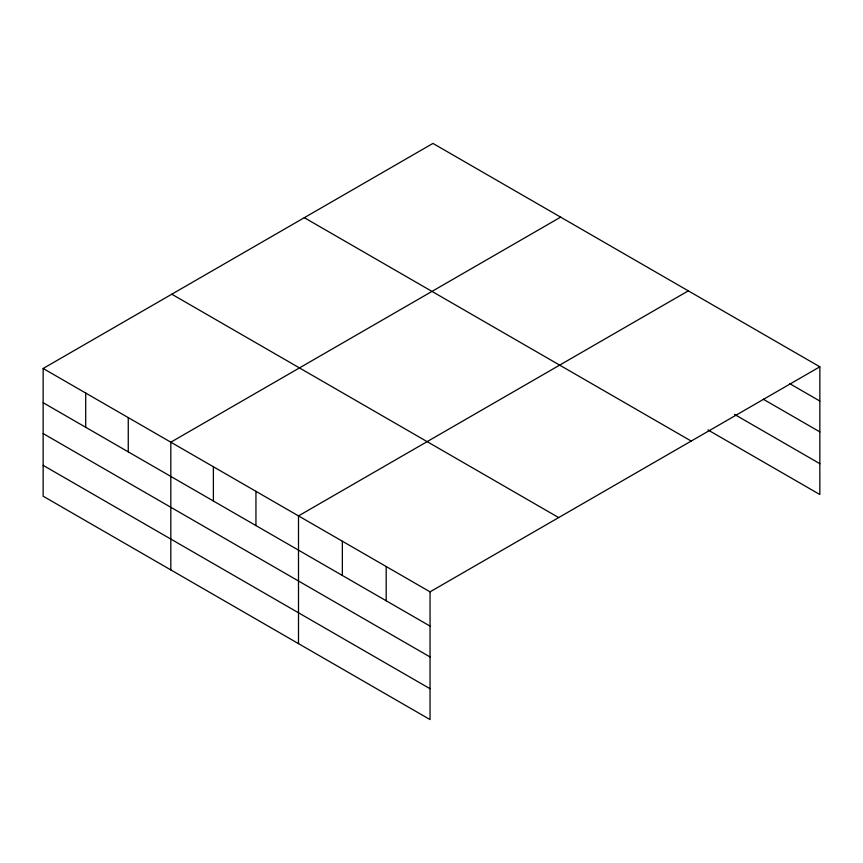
<?xml version="1.0" encoding="UTF-8"?>
<svg xmlns="http://www.w3.org/2000/svg" width="863" height="863" viewBox="0 0 863 863"><rect width="100%" height="100%" fill="white"/><g stroke="black" fill="none" stroke-linecap="round" stroke-linejoin="round"><path stroke-width="1.29" d="M43.15 368.479L430.044 591.845L430.044 719.58L43.15 496.203L43.15 368.479L432.956 143.42L819.85 366.797L819.85 494.521L707.919 429.903M560.626 217.142L170.82 442.19L170.82 569.914M688.307 290.853L298.501 515.901L298.501 643.625M430.044 591.845L819.85 366.797M789.85 383.722L819.85 401.047M763.313 399.245L819.85 431.888M734.467 414.38L819.85 463.679M304.315 217.692L691.209 441.069M171.791 294.207L558.685 517.584M43.15 402.719L430.044 626.096M43.15 433.571L430.044 656.948M43.15 465.351L430.044 688.728M386.193 566.538L386.193 600.777M342.352 541.22L342.352 575.459M255.944 491.327L255.944 525.578M213.388 466.764L213.388 501.004M128.263 417.616L128.263 451.867M85.707 393.043L85.707 427.293"/></g></svg>
